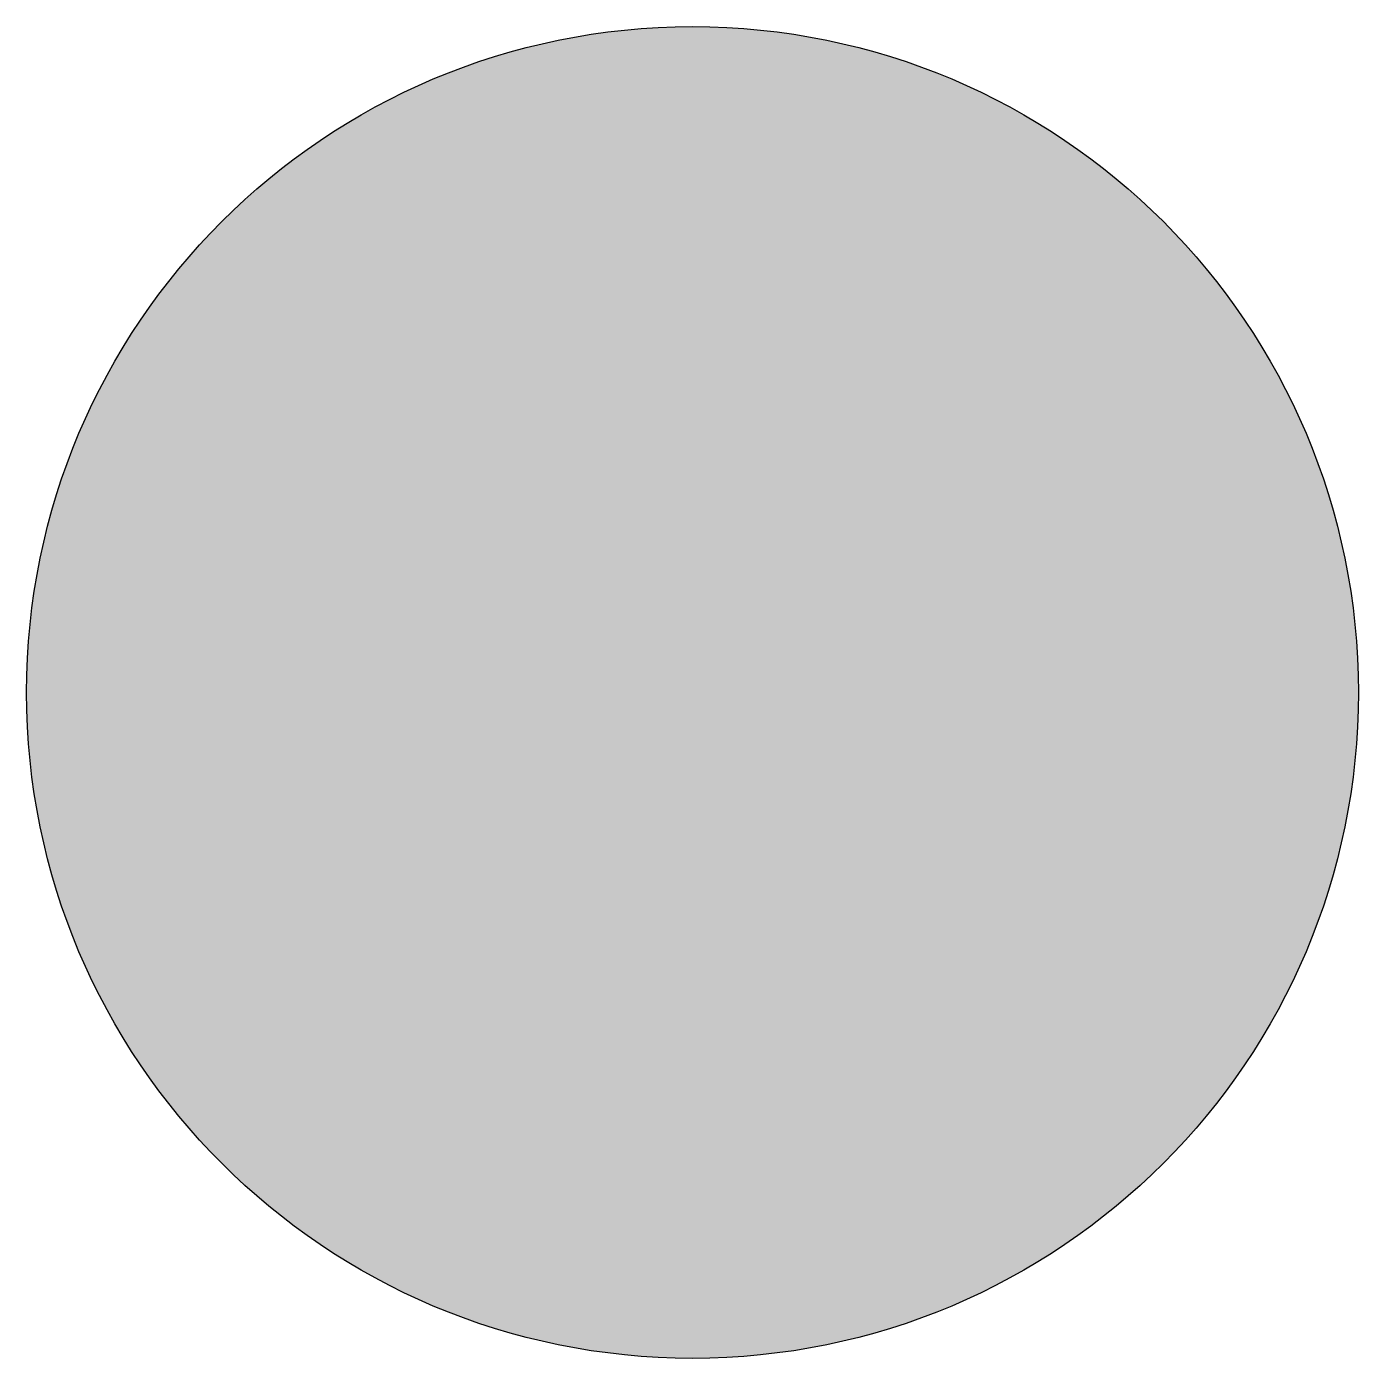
# Model space of a CAD drawing. Header units: millimetres. Extents: x -2964.423 to -2964.123, y 3749.572 to 3749.872.
import ezdxf

# ---------------------------------------------------------------- set-up
doc = ezdxf.new("R2010")
doc.units = ezdxf.units.MM
doc.header["$LTSCALE"] = 10
doc.layers.add('ELE_LUMINÁRIAS', color=4, linetype='Continuous')

msp = doc.modelspace()

# ---------------------------------------------------------------- hatches: boundary and pattern name
at = {"layer": 'ELE_LUMINÁRIAS'}
msp.add_hatch(color=1, dxfattribs=at).paths.add_polyline_path([(-2964.12336, 3749.72245, 1), (-2964.42336, 3749.72245, 1)])

# ---------------------------------------------------------------- linework, layer by layer
at = {"layer": 'ELE_LUMINÁRIAS', "color": 4}
msp.add_circle((-2964.27336, 3749.72245), 0.15, dxfattribs=at)

doc.saveas('drawing.dxf')
